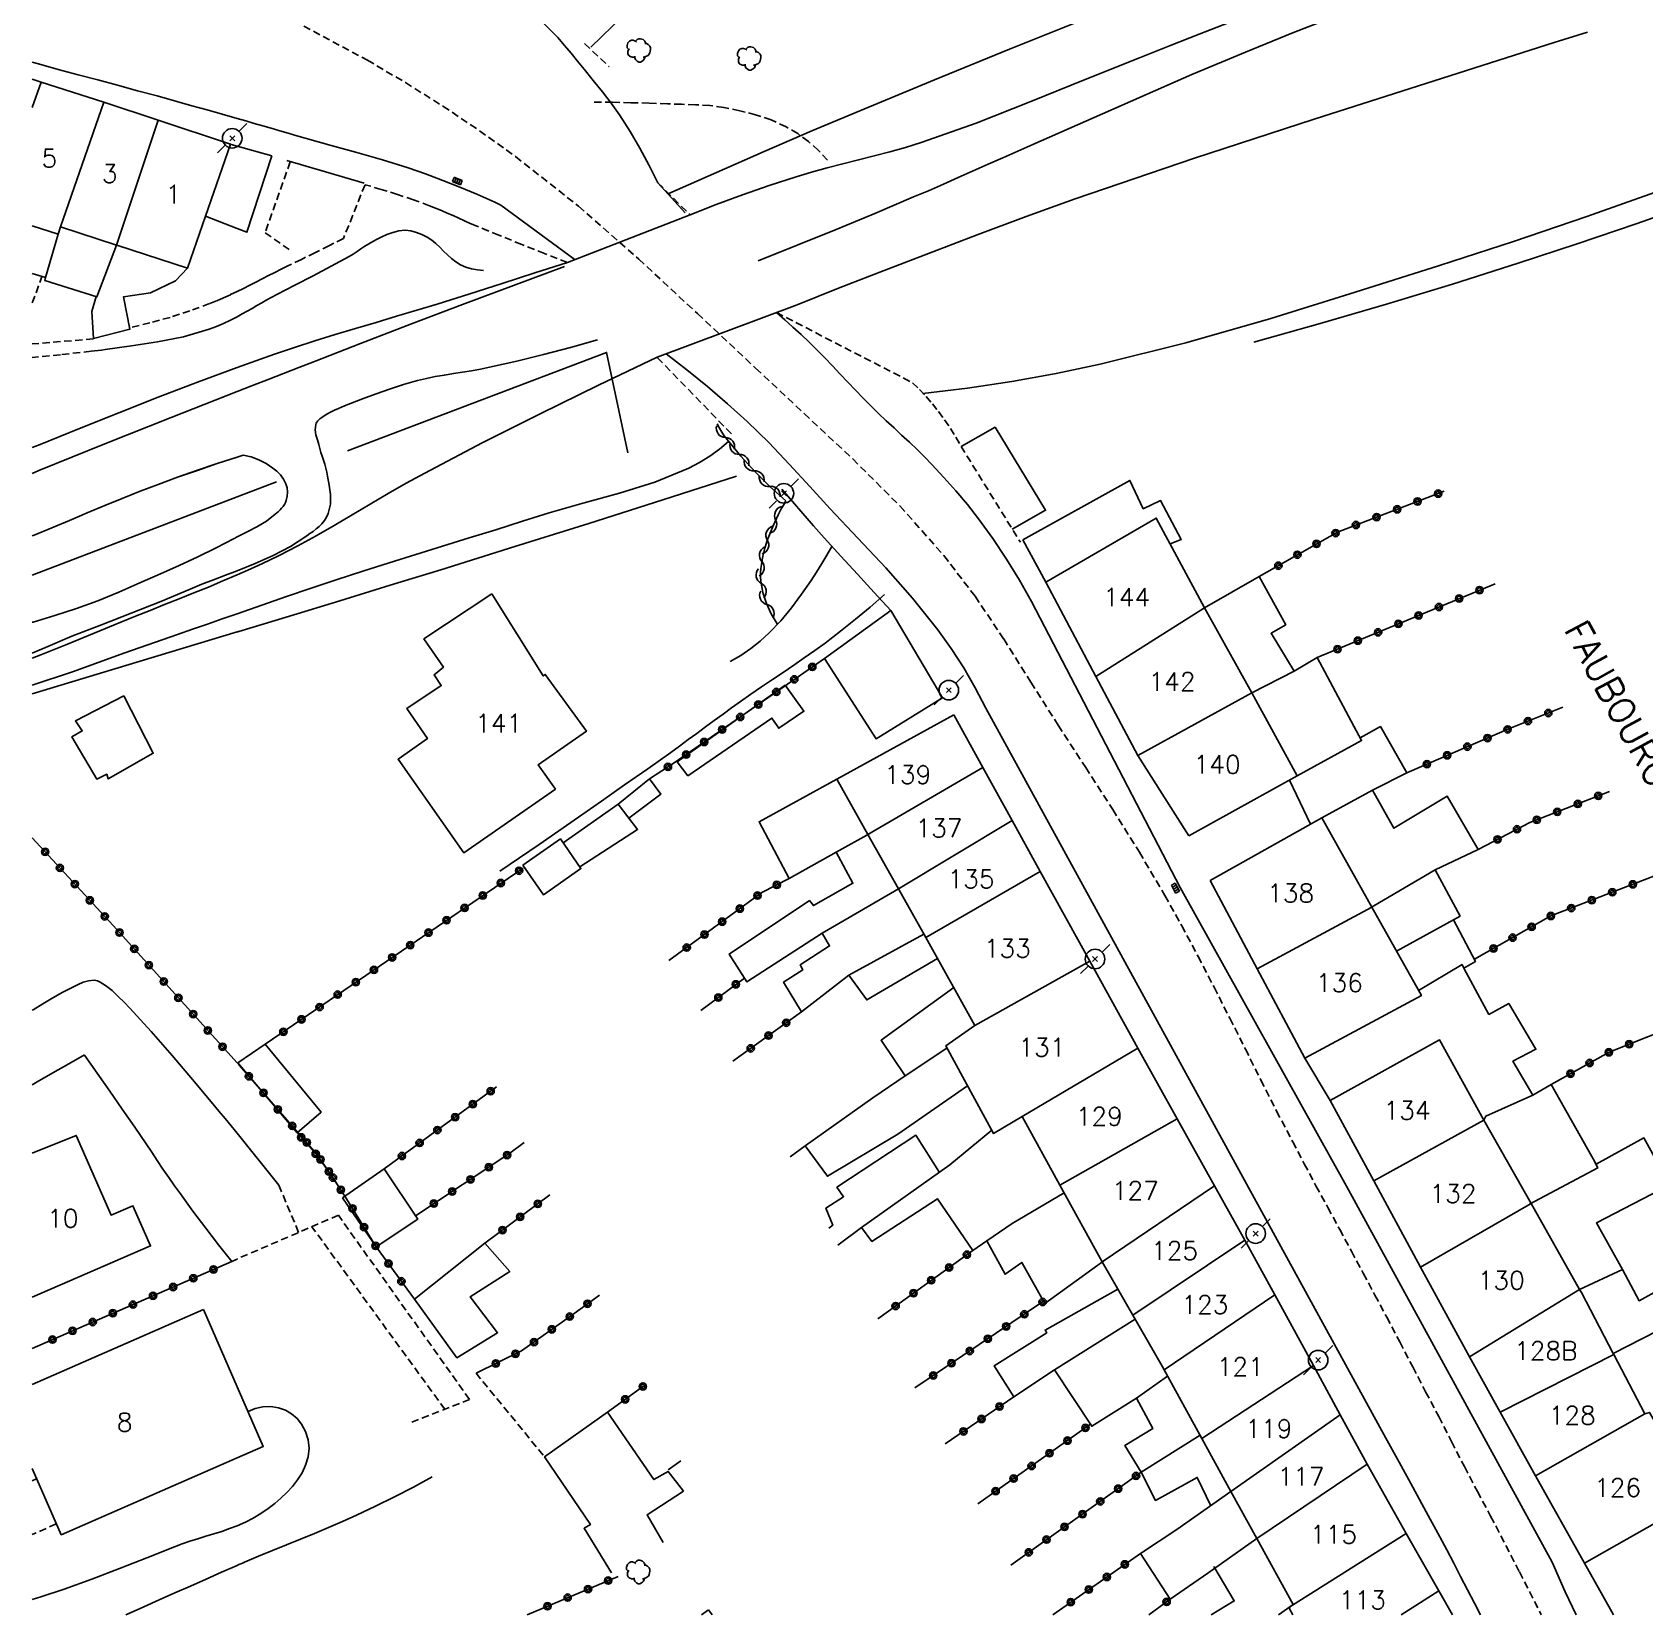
# Model space of a CAD drawing. Header units: millimetres. Extents: x 146000 to 147001, y 143000 to 144000.
# Drawn here: x 146000 to 146110.1, y 143000 to 143108.1 of the extents above; entities that cross this region are included whole.
import ezdxf
from ezdxf.enums import TextEntityAlignment as Align

# ---------------------------------------------------------------- set-up
doc = ezdxf.new("R2010")
doc.units = ezdxf.units.MM
doc.linetypes.add('DASHED', pattern=[0.75, 0.5, -0.25])
doc.layers.get('0').update_dxf_attribs({"linetype": 'CONTINUOUS'})
for name, color, linetype in [('W0001', 6, 'DASHED'), ('W0014', 7, 'CONTINUOUS'), ('W0017', 7, 'CONTINUOUS'), ('W0070', 7, 'DASHED'), ('W0071', 7, 'CONTINUOUS'), ('W0101', 7, 'CONTINUOUS'), ('W0104', 1, 'CONTINUOUS'), ('W0112', 1, 'DASHED'), ('W0120', 7, 'CONTINUOUS'), ('W0211', 2, 'CONTINUOUS'), ('W0214', 2, 'CONTINUOUS'), ('W0300', 7, 'CONTINUOUS'), ('W0310', 3, 'CONTINUOUS'), ('W0323', 7, 'CONTINUOUS'), ('W0401', 7, 'CONTINUOUS'), ('W0473', 7, 'CONTINUOUS'), ('W0989', 7, 'CONTINUOUS'), ('W0991', 7, 'CONTINUOUS'), ('W1102', 7, 'CONTINUOUS')]:
    doc.layers.add(name, color=color, linetype=linetype)
doc.styles.get("Standard").update_dxf_attribs({"font": 'romans.shx', "width": 0.85})

# ---------------------------------------------------------------- blocks, each defined once
blk = doc.blocks.new('T300')
for p, q in [((-0.8, 0.51), (-0.86, 0.34)), ((-0.86, 0.34), (-0.86, 0.17)), ((-0.86, 0.17), (-0.74, 0.06)), ((-0.69, 0.63), (-0.8, 0.51)), ((-0.8, -0.06), (-0.74, 0.06)), ((-0.74, 0.06), (-0.69, 0.11)), ((-0.57, 0.69), (-0.69, 0.63)), ((-0.46, 0.69), (-0.57, 0.69)), ((-0.29, 0.63), (-0.46, 0.69)), ((-0.29, 0.63), (-0.17, 0.74)), ((-0.23, 0.57), (-0.29, 0.63)), ((-0.17, 0.74), (-0.06, 0.8)), ((-0.06, 0.8), (0.06, 0.8)), ((0.06, 0.8), (0.23, 0.74)), ((0.23, 0.74), (0.34, 0.63)), ((0.34, 0.63), (0.4, 0.51)), ((0.46, 0.46), (0.34, 0.46)), ((0.4, 0.51), (0.4, 0.46)), ((0.57, 0.4), (0.46, 0.46)), ((0.57, 0.4), (0.69, 0.29)), ((0.69, 0.29), (0.74, 0.17)), ((0.74, 0.06), (0.69, -0.17)), ((0.74, 0.17), (0.74, 0.06)), ((-0.8, -0.17), (-0.8, -0.06)), ((-0.8, -0.23), (-0.8, -0.17)), ((-0.74, -0.34), (-0.8, -0.23)), ((-0.69, -0.4), (-0.74, -0.34)), ((-0.51, -0.46), (-0.69, -0.4)), ((-0.4, -0.46), (-0.51, -0.46)), ((-0.4, -0.46), (-0.34, -0.46)), ((-0.34, -0.46), (-0.34, -0.4)), ((-0.34, -0.51), (-0.34, -0.46)), ((-0.29, -0.63), (-0.34, -0.51)), ((-0.17, -0.74), (-0.29, -0.63)), ((-0.06, -0.8), (-0.17, -0.74)), ((0.06, -0.8), (-0.06, -0.8)), ((0.17, -0.74), (0.06, -0.8)), ((0.23, -0.69), (0.17, -0.74)), ((0.29, -0.46), (0.23, -0.46)), ((0.29, -0.63), (0.23, -0.69)), ((0.46, -0.4), (0.29, -0.46)), ((0.34, -0.51), (0.29, -0.63)), ((0.34, -0.51), (0.34, -0.46)), ((0.57, -0.34), (0.46, -0.4)), ((0.63, -0.29), (0.57, -0.34)), ((0.69, -0.17), (0.63, -0.29))]:
    blk.add_line(p, q)
blk = doc.blocks.new('T401')
for p, q in [((-0.3, 0.3), (0, 0.3)), ((-0.3, -0.25), (-0.3, 0.3)), ((-0.3, 0.15), (0, 0.15)), ((-0.3, 0), (0, 0)), ((0, 0.3), (0, -0.25)), ((-0.3, -0.15), (0, -0.15)), ((-0.3, -0.25), (-0.3, -0.3)), ((-0.3, -0.3), (0, -0.3)), ((0, -0.3), (0, -0.25))]:
    blk.add_line(p, q)
blk = doc.blocks.new('T473')
for p, q in [((-0.166667, 0.166667), (0.166667, -0.166667)), ((-0.166667, -0.166667), (0.166667, 0.166667)), ((0.500001, 0.500001), (1.000002, 1.000002)), ((-1.000002, -1.000002), (-0.500001, -0.500001))]:
    blk.add_line(p, q)
blk.add_ellipse((0, 0), major_axis=(0.471405, 0.471405), ratio=1, start_param=5.4977871438, end_param=11.780972451)
blk = doc.blocks.new('t323o')
at = {"color": 0, "linetype": 'Continuous'}
for radius in [0.25, 0.15]:
    blk.add_circle((0, 0), radius, dxfattribs=at)
blk = doc.blocks.new('t310o')
at = {"color": 0, "linetype": 'Continuous'}
for centre, start, end in [((-0.5, 0.38), 216.8699, 323.1304), ((0.5, -0.37), 36.8699, 143.1303)]:
    blk.add_arc(centre, 0.625, start, end, dxfattribs=at)

msp = doc.modelspace()

# ---------------------------------------------------------------- linework, layer by layer
at = {"layer": 'W0001'}
msp.add_lwpolyline([(146018.55, 143108.49), (146022.89, 143106.16), (146025.49, 143104.63), (146028.05, 143103.02), (146030.55, 143101.34), (146033.01, 143099.58), (146037.31, 143096.19), (146041.42, 143092.58), (146045.43, 143088.86), (146049.41, 143085.12), (146052.73, 143082.03), (146056.04, 143078.93), (146059.26, 143075.72), (146062.27, 143072.33), (146064.4, 143069.55), (146066.35, 143066.64), (146068.21, 143063.68), (146070.08, 143060.74), (146071.95, 143057.87), (146073.8, 143054.98), (146075.62, 143052.07), (146077.36, 143049.12), (146078.51, 143047.05), (146079.63, 143044.96), (146080.72, 143042.86), (146081.79, 143040.74), (146082.86, 143038.63), (146083.92, 143036.51), (146084.99, 143034.4), (146086.09, 143032.3), (146086.88, 143030.8), (146087.68, 143029.3), (146088.49, 143027.81), (146089.3, 143026.31), (146090.1, 143024.82), (146090.91, 143023.32), (146091.71, 143021.83), (146092.51, 143020.33), (146093.4, 143018.63), (146094.29, 143016.93), (146095.17, 143015.23), (146096.06, 143013.53), (146096.94, 143011.82), (146097.82, 143010.12), (146098.71, 143008.42), (146099.61, 143006.73), (146101.58, 143002.92), (146103.06, 143000)], dxfattribs=at)
at = {"layer": 'W0014'}
for points in [[(146042.73, 143097.79), (146042.14, 143098.98), (146041.5, 143100.16), (146040.83, 143101.3), (146040.11, 143102.43), (146039.54, 143103.23), (146038.94, 143104.01), (146038.31, 143104.78), (146037.69, 143105.54), (146037.25, 143106.09), (146036.81, 143106.63), (146036.36, 143107.17), (146035.9, 143107.7), (146035.59, 143108.03), (146035.27, 143108.35), (146034.95, 143108.66), (146034.62, 143108.97)], [(146000, 143106.03), (146000.43, 143105.91), (146001.78, 143105.53), (146003.13, 143105.17), (146004.48, 143104.81), (146005.83, 143104.45), (146007.18, 143104.08), (146008.53, 143103.72), (146009.88, 143103.34), (146010.91, 143103.05), (146011.94, 143102.76), (146012.97, 143102.47), (146014, 143102.17)], [(146014, 143102.17), (146014.58, 143102.01), (146015.16, 143101.84), (146015.74, 143101.67), (146016.32, 143101.51), (146016.9, 143101.34), (146017.48, 143101.17), (146018.07, 143101), (146018.65, 143100.83), (146020.41, 143100.34), (146022.17, 143099.86), (146023.93, 143099.35), (146025.68, 143098.8), (146026.86, 143098.39), (146028.04, 143097.95), (146029.21, 143097.49), (146030.37, 143097.01), (146030.78, 143096.83), (146031.19, 143096.65), (146031.6, 143096.46), (146032, 143096.26)], [(146042.73, 143097.79), (146044.6, 143095.73)], [(146037.08, 143092.53), (146032, 143096.26)], [(146068.26, 143069.19), (146067.42, 143070.65), (146066.54, 143072.09), (146065.6, 143073.49), (146064.62, 143074.85), (146063.87, 143075.82), (146063.08, 143076.75), (146062.27, 143077.66), (146061.44, 143078.55), (146060.94, 143079.07), (146060.43, 143079.57), (146059.91, 143080.07), (146059.38, 143080.56), (146058.86, 143081.05), (146058.33, 143081.54), (146057.81, 143082.04), (146057.3, 143082.54), (146056.76, 143083.08), (146056.23, 143083.63), (146055.71, 143084.18), (146055.19, 143084.73), (146054.66, 143085.28), (146054.14, 143085.83), (146053.6, 143086.37), (146053.06, 143086.9), (146052.52, 143087.42), (146051.96, 143087.93), (146051.4, 143088.43), (146050.83, 143088.93)], [(146043.29, 143086.1), (146044.72, 143085.01), (146046.13, 143083.88), (146047.49, 143082.7), (146048.83, 143081.49), (146050.3, 143080.05), (146051.72, 143078.56), (146053.11, 143077.05), (146054.5, 143075.53), (146056.39, 143073.51), (146058.29, 143071.5), (146060.13, 143069.43), (146061.86, 143067.26), (146062.77, 143065.98), (146063.62, 143064.66), (146064.4, 143063.31), (146065.13, 143061.92)], [(146051.2, 143076.86), (146051.92, 143076.03), (146052.64, 143075.2), (146053.36, 143074.37), (146054.09, 143073.55), (146055.22, 143072.3), (146056.36, 143071.06), (146057.5, 143069.82), (146058.65, 143068.59)], [(146103.81, 143003.58), (146089.77, 143029.26), (146078.41, 143049.67), (146068.26, 143069.19)], [(146065.13, 143061.92), (146092.42, 143012.1)], [(146092.42, 143012.1), (146093.36, 143010.41), (146094.29, 143008.72), (146095.21, 143007.03), (146096.13, 143005.33), (146096.62, 143004.43), (146097.09, 143003.52), (146097.56, 143002.61), (146098.02, 143001.7), (146098.5, 143000.79), (146098.92, 143000)], [(146105.45, 143000), (146104.7, 143001.56), (146103.81, 143003.58)]]:
    msp.add_lwpolyline(points, dxfattribs=at)
at = {"layer": 'W0017'}
for points in [[(146038.15, 143107.05), (146042.56, 143111.35), (146051.05, 143118.89), (146055.95, 143123.05), (146059.56, 143126.12)], [(146054.61, 143072.96), (146054.28, 143072.36), (146053.94, 143071.78), (146053.57, 143071.2), (146053.19, 143070.64), (146052.54, 143069.7), (146051.86, 143068.77), (146051.13, 143067.88), (146050.34, 143067.05), (146049.72, 143066.49), (146049.07, 143065.98), (146048.39, 143065.51), (146047.67, 143065.1)], [(146058.22, 143069.67), (146057.23, 143068.81), (146056.22, 143067.98), (146055.2, 143067.16), (146054.16, 143066.36), (146053.45, 143065.84), (146052.73, 143065.34), (146052.01, 143064.84), (146051.28, 143064.35), (146050.55, 143063.86), (146049.82, 143063.37), (146049.09, 143062.87), (146048.37, 143062.37), (146047.77, 143061.94), (146047.18, 143061.51), (146046.58, 143061.07), (146045.99, 143060.63), (146045.4, 143060.19), (146044.81, 143059.76), (146044.21, 143059.32), (146043.61, 143058.89), (146042.04, 143057.77), (146040.46, 143056.67), (146038.88, 143055.56), (146037.3, 143054.46), (146035.96, 143053.54), (146034.62, 143052.61), (146033.28, 143051.69), (146031.93, 143050.77)], [(146014, 143006.08), (146014.56, 143006.33), (146015.1, 143006.6), (146015.62, 143006.91), (146016.12, 143007.26), (146016.56, 143007.6), (146016.98, 143007.96), (146017.39, 143008.34), (146017.77, 143008.75), (146018.12, 143009.21), (146018.43, 143009.7), (146018.67, 143010.22), (146018.85, 143010.78), (146018.91, 143011.37), (146018.85, 143011.95), (146018.67, 143012.51), (146018.39, 143013.02), (146018.09, 143013.4), (146017.71, 143013.72), (146017.29, 143013.96), (146016.83, 143014.12), (146016.3, 143014.21), (146015.76, 143014.19), (146015.23, 143014.08), (146014.74, 143013.88)], [(146027.31, 143009.41), (146026.03, 143008.72), (146024.74, 143008.05), (146023.45, 143007.41), (146022.14, 143006.79), (146021.19, 143006.36), (146020.24, 143005.95), (146019.28, 143005.55), (146018.32, 143005.16), (146017.36, 143004.77), (146016.4, 143004.38), (146015.45, 143003.99), (146014.49, 143003.58), (146014.37, 143003.53), (146014.25, 143003.48), (146014.12, 143003.42), (146014, 143003.37)], [(146000, 143001.03), (146000.58, 143001.22), (146002.18, 143001.75), (146004.08, 143002.43), (146005.96, 143003.15), (146007.83, 143003.89), (146009.71, 143004.64), (146010.24, 143004.84), (146010.77, 143005.02), (146011.31, 143005.19), (146011.85, 143005.36), (146012.4, 143005.52), (146012.94, 143005.69), (146013.47, 143005.88), (146014, 143006.08)], [(146014, 143003.37), (146012.93, 143002.9), (146011.87, 143002.44), (146010.8, 143001.96), (146009.74, 143001.49), (146008.67, 143001.01), (146007.61, 143000.54), (146006.54, 143000.07), (146006.39, 143000)]]:
    msp.add_lwpolyline(points, dxfattribs=at)
at = {"layer": 'W0070'}
msp.add_lwpolyline([(146054.32, 143099.33), (146053.7, 143100), (146053.02, 143100.61), (146052.28, 143101.15), (146051.49, 143101.61), (146050.47, 143102.08), (146049.41, 143102.44), (146048.32, 143102.71), (146047.23, 143102.93), (146046.27, 143103.07), (146045.31, 143103.12), (146044.35, 143103.15), (146043.39, 143103.18), (146042.14, 143103.23), (146040.88, 143103.26), (146039.62, 143103.29), (146038.36, 143103.3)], dxfattribs=at)
at = {"layer": 'W0071'}
for points in [[(146049.57, 143092.45), (146052.24, 143093.52), (146054.9, 143094.6), (146057.55, 143095.7), (146060.19, 143096.82), (146061.22, 143097.25), (146062.23, 143097.7), (146063.25, 143098.15), (146064.27, 143098.6), (146065.28, 143099.05), (146066.3, 143099.5), (146067.31, 143099.95), (146068.33, 143100.4), (146071.96, 143101.99), (146075.58, 143103.6), (146079.21, 143105.18), (146082.87, 143106.72), (146086.15, 143108.05), (146089.45, 143109.33)], [(146081.76, 143108.74), (146079.71, 143107.94), (146077.67, 143107.14), (146075.62, 143106.33), (146071.91, 143104.85), (146068.2, 143103.33), (146064.48, 143101.87), (146060.71, 143100.53), (146059.65, 143100.2), (146058.58, 143099.9), (146057.51, 143099.62), (146056.44, 143099.35), (146055.37, 143099.09), (146054.3, 143098.81), (146053.23, 143098.52), (146052.17, 143098.2), (146050.34, 143097.61), (146048.52, 143096.97), (146046.72, 143096.3), (146044.93, 143095.6)], [(146036.35, 143092.08), (146032.86, 143090.78), (146029.38, 143089.48), (146025.9, 143088.15), (146022.43, 143086.81), (146021.37, 143086.4), (146020.32, 143085.99), (146019.27, 143085.58), (146018.21, 143085.17), (146017.16, 143084.77), (146016.11, 143084.36), (146015.05, 143083.95), (146014, 143083.54)], [(146014, 143071.3), (146015.23, 143071.79), (146016.45, 143072.33), (146017.63, 143072.95), (146018.76, 143073.67), (146018.97, 143073.83), (146019.19, 143073.98), (146019.39, 143074.15), (146019.59, 143074.32), (146019.78, 143074.51), (146019.96, 143074.73), (146020.1, 143074.96), (146020.22, 143075.2), (146020.37, 143075.85), (146020.36, 143076.5), (146020.27, 143077.14), (146020.17, 143077.75), (146020.12, 143078.03), (146020.05, 143078.3), (146019.98, 143078.58), (146019.89, 143078.84), (146019.8, 143079.11), (146019.72, 143079.38), (146019.64, 143079.65), (146019.57, 143079.92), (146019.49, 143080.24), (146019.38, 143080.57), (146019.32, 143080.92), (146019.36, 143081.28), (146019.39, 143081.37), (146019.44, 143081.45), (146019.5, 143081.53), (146019.57, 143081.6), (146019.64, 143081.66), (146019.71, 143081.72), (146019.78, 143081.77), (146019.86, 143081.83), (146020.11, 143081.99), (146020.38, 143082.13), (146020.65, 143082.25), (146020.92, 143082.37), (146021.33, 143082.55), (146021.73, 143082.72), (146022.14, 143082.88), (146022.55, 143083.03), (146023.48, 143083.37), (146024.41, 143083.7), (146025.36, 143084.01), (146026.31, 143084.28), (146026.92, 143084.42), (146027.53, 143084.55), (146028.15, 143084.66), (146028.77, 143084.76), (146029.39, 143084.85), (146030, 143084.95), (146030.62, 143085.07), (146031.23, 143085.19), (146033.09, 143085.61), (146034.93, 143086.07), (146036.77, 143086.55), (146038.61, 143087.06)], [(146014, 143083.54), (146009.48, 143081.77), (146004.96, 143079.97), (146000.46, 143078.14), (146000, 143077.94)], [(146014, 143079.06), (146012.64, 143078.62), (146011.28, 143078.16), (146009.93, 143077.68), (146008.59, 143077.19), (146007.37, 143076.72), (146006.15, 143076.24), (146004.95, 143075.74), (146003.74, 143075.24), (146002.54, 143074.73), (146001.33, 143074.22), (146000.12, 143073.73), (146000, 143073.68)], [(146014, 143079.05), (146012.64, 143078.61), (146011.28, 143078.15), (146009.93, 143077.68), (146008.59, 143077.19), (146007.37, 143076.72), (146006.15, 143076.24), (146004.95, 143075.74), (146003.74, 143075.24), (146002.54, 143074.73), (146001.33, 143074.22), (146000.12, 143073.73), (146000, 143073.68)], [(146014.4, 143079.18), (146014, 143079.06)], [(146014, 143073.61), (146014.67, 143073.95), (146015.34, 143074.3), (146015.99, 143074.69), (146016.6, 143075.15), (146016.71, 143075.25), (146016.82, 143075.35), (146016.93, 143075.46), (146017.03, 143075.57), (146017.13, 143075.69), (146017.22, 143075.81), (146017.29, 143075.95), (146017.35, 143076.09), (146017.42, 143076.38), (146017.43, 143076.67), (146017.4, 143076.96), (146017.32, 143077.24), (146017.17, 143077.56), (146016.95, 143077.85), (146016.71, 143078.1), (146016.43, 143078.31), (146015.97, 143078.62), (146015.48, 143078.88), (146014.96, 143079.07), (146014.4, 143079.18)], [(146000, 143067.78), (146000.07, 143067.79), (146001.55, 143068.23), (146003.02, 143068.71), (146004.48, 143069.25), (146005.92, 143069.84), (146007.34, 143070.46), (146008.76, 143071.09), (146010.04, 143071.66), (146011.3, 143072.25), (146012.56, 143072.86), (146013.8, 143073.5), (146013.85, 143073.53), (146013.9, 143073.56), (146013.95, 143073.58), (146014, 143073.61)], [(146000, 143067.78), (146000.07, 143067.79), (146001.55, 143068.23), (146003.02, 143068.71), (146004.48, 143069.25), (146005.92, 143069.84), (146007.34, 143070.46), (146008.76, 143071.09), (146010.04, 143071.66), (146011.3, 143072.25), (146012.56, 143072.86), (146013.8, 143073.5), (146013.85, 143073.53), (146013.9, 143073.56), (146013.95, 143073.58), (146014, 143073.61)], [(146000, 143065.67), (146001.23, 143066.2), (146002.71, 143066.82), (146004.74, 143067.6), (146006.76, 143068.39), (146008.78, 143069.2), (146010.79, 143070.04), (146011.58, 143070.37), (146012.39, 143070.68), (146013.19, 143070.99), (146014, 143071.3)]]:
    msp.add_lwpolyline(points, dxfattribs=at)
at = {"layer": 'W0101'}
for points in [[(146000.62, 143104.67), (146000, 143104.87)], [(146004.88, 143103.3), (146000.62, 143104.67)], [(146008.61, 143102.06), (146004.88, 143103.3)], [(146013.54, 143100.42), (146008.61, 143102.06)], [(146011.84, 143095.52), (146013.54, 143100.42)], [(146005.84, 143093.51), (146010.6, 143091.95), (146011.84, 143095.52)], [(146000, 143094.84), (146001.77, 143094.27), (146001.94, 143094.78)], [(146001.94, 143094.78), (146005.75, 143093.54)], [(146005.75, 143093.54), (146005.84, 143093.51)], [(146069.22, 143070.52), (146076.77, 143074.89), (146080.06, 143068.77)], [(146072.64, 143064.08), (146069.22, 143070.52)], [(146080.06, 143068.77), (146083.3, 143062.95)], [(146075.52, 143058.67), (146072.64, 143064.08)], [(146083.3, 143062.95), (146086.4, 143057.29), (146079, 143053.19)], [(146062.95, 143061.45), (146054.96, 143057.06), (146057.08, 143053.28)], [(146064.93, 143057.86), (146062.95, 143061.45)], [(146079, 143053.19), (146075.52, 143058.67)], [(146066.92, 143054.25), (146064.93, 143057.86)], [(146068.85, 143050.76), (146066.92, 143054.25)], [(146080.46, 143050.15), (146088.09, 143054.43), (146091.5, 143048.33)], [(146057.08, 143053.28), (146059.16, 143049.57)], [(146072.23, 143044.63), (146068.85, 143050.76)], [(146083.66, 143044.12), (146080.46, 143050.15)], [(146059.16, 143049.57), (146061.03, 143046.24)], [(146091.5, 143048.33), (146094.88, 143042.28), (146086.91, 143038)], [(146061.03, 143046.24), (146064.39, 143040.25)], [(146075.51, 143038.69), (146072.23, 143044.63)], [(146086.91, 143038), (146083.66, 143044.12)], [(146064.39, 143040.25), (146062.39, 143038.84), (146065.66, 143032.86), (146067.62, 143034.02)], [(146078.21, 143033.87), (146075.51, 143038.69)], [(146099.14, 143033.78), (146096.12, 143039.25), (146088.64, 143035.12)], [(146088.64, 143035.12), (146086.91, 143038)], [(146091.63, 143029.63), (146088.64, 143035.12)], [(146067.62, 143034.02), (146070.19, 143029.34)], [(146080.76, 143029.3), (146078.21, 143033.87)], [(146099.14, 143033.78), (146102.37, 143028.09)], [(146000, 143021.69), (146008.08, 143025.19), (146006.88, 143027.93), (146005.38, 143027.29), (146003, 143032.73), (146000, 143031.53)], [(146070.19, 143029.34), (146073.08, 143024.09)], [(146082.83, 143025.59), (146080.76, 143029.3)], [(146094.83, 143023.74), (146091.63, 143029.63)], [(146102.37, 143028.09), (146105.69, 143022.22)], [(146084.87, 143021.84), (146082.83, 143025.59)], [(146073.08, 143024.09), (146075.18, 143020.45)], [(146098.17, 143017.61), (146094.83, 143023.74)], [(146105.69, 143022.22), (146105.82, 143022)], [(146087.5, 143017.01), (146084.87, 143021.84)], [(146105.82, 143022), (146107.98, 143017.85)], [(146011.69, 143020.84), (146000, 143015.72)], [(146014, 143015.56), (146011.69, 143020.84)], [(146075.18, 143020.45), (146077.18, 143016.97)], [(146107.98, 143017.85), (146108.02, 143017.77)], [(146108.02, 143017.77), (146110.13, 143013.71)], [(146077.18, 143016.97), (146079.89, 143012.04)], [(146089.33, 143013.65), (146087.5, 143017.01)], [(146100.27, 143013.83), (146098.17, 143017.61)], [(146014, 143010.72), (146015.78, 143011.5), (146014, 143015.56)], [(146091.17, 143010.28), (146089.33, 143013.65)], [(146102.68, 143009.48), (146100.27, 143013.83)], [(146110.13, 143013.71), (146110.45, 143013.82), (146113.85, 143007.95)], [(146079.89, 143012.04), (146081.87, 143008.42)], [(146000, 143009.98), (146001.98, 143005.46), (146014, 143010.72)], [(146093.85, 143005.55), (146091.17, 143010.28)], [(146106.01, 143003.53), (146102.68, 143009.48)], [(146081.87, 143008.42), (146083.64, 143005.21)], [(146083.64, 143005.21), (146086.12, 143000.7)], [(146096.06, 143001.64), (146093.85, 143005.55)], [(146107.99, 143000), (146106.01, 143003.53)], [(146097, 143000), (146096.06, 143001.64)], [(146086.12, 143000.7), (146085.84, 143000.45), (146086.09, 143000)]]:
    msp.add_lwpolyline(points, dxfattribs=at)
msp.add_lwpolyline([(146031.38, 143069.72), (146034.9, 143064.11), (146035.04, 143064.21), (146037.85, 143060.33), (146034.55, 143058.03), (146035.73, 143056.38), (146029.47, 143052.04), (146024.99, 143058.42), (146026.99, 143059.83), (146025.58, 143061.88), (146027.93, 143063.45), (146027.44, 143064.19), (146028.08, 143064.72), (146026.75, 143066.64)], close=True, dxfattribs=at)
at = {"layer": 'W0104'}
for points in [[(146014, 143100.29), (146013.58, 143100.4), (146013.54, 143100.42)], [(146016.36, 143099.64), (146014, 143100.29)], [(146014, 143094.67), (146014.66, 143094.41), (146016.36, 143099.64)], [(146022.66, 143097.77), (146017.39, 143099.3)], [(146011.84, 143095.52), (146014, 143094.67)], [(146000, 143091.6), (146000.9, 143091.31), (146001.77, 143094.27)], [(146000.9, 143091.31), (146000.87, 143091.11), (146004.42, 143090), (146005.75, 143093.54)], [(146004.37, 143090.02), (146004.08, 143089.01), (146004.18, 143087.15), (146006.67, 143087.79), (146006.24, 143090.01), (146008.08, 143090.28), (146009.78, 143091.09), (146010.6, 143091.95)], [(146063.44, 143079.79), (146065.76, 143081.09), (146069.21, 143075.43), (146066.94, 143074.14)], [(146067.66, 143073.41), (146074.97, 143077.46), (146075.88, 143075.53), (146077.07, 143076.09), (146078.48, 143073.43), (146077.73, 143073.13)], [(146069.22, 143070.52), (146067.66, 143073.41)], [(146080.06, 143068.77), (146083.81, 143070.9), (146085.61, 143067.61), (146084.61, 143067.03), (146086.2, 143064.43), (146083.3, 143062.95)], [(146054.12, 143065.31), (146058.65, 143068.59)], [(146058.65, 143068.59), (146062.17, 143062.61)], [(146062.17, 143062.61), (146057.63, 143059.82), (146054.12, 143065.31)], [(146086.2, 143064.43), (146087.77, 143065.36), (146090.79, 143059.7), (146086.4, 143057.29)], [(146090.69, 143059.88), (146092.08, 143060.65), (146093.88, 143057.5), (146091.55, 143056.3)], [(146040.02, 143055.35), (146042.16, 143057.08), (146042.94, 143056.04), (146040.74, 143054.41)], [(146054.91, 143052.07), (146051.69, 143050.27), (146049.64, 143054.15), (146054.96, 143057.06)], [(146085.88, 143057), (146087.31, 143053.99)], [(146088.09, 143054.43), (146091.55, 143056.3), (146093, 143053.71), (146096.63, 143055.91), (146098.75, 143052.25), (146095.82, 143050.87), (146091.24, 143048.19)], [(146036.26, 143052.71), (146040.02, 143055.35), (146041.34, 143053.63), (146037.39, 143051.08)], [(146053.95, 143046.55), (146048.8, 143043.23), (146047.61, 143045.12), (146053.08, 143048.77), (146053.35, 143048.43), (146056.05, 143049.95), (146054.91, 143052.07), (146057.21, 143053.36)], [(146095.82, 143050.87), (146097.52, 143047.71), (146093.18, 143045.32)], [(146055.77, 143043.67), (146052.54, 143041.18), (146051.32, 143043.21), (146052.63, 143044.04), (146052.46, 143044.38), (146054.46, 143045.67), (146053.95, 143046.55), (146059.32, 143049.67)], [(146061.83, 143044.82), (146057, 143041.99), (146055.77, 143043.67), (146060.9, 143046.47)], [(146097.08, 143047.46), (146098.57, 143044.62), (146097.79, 143044.15), (146099.49, 143041), (146100.85, 143041.74), (146102.7, 143038.62), (146101.13, 143037.8), (146102.49, 143035.49), (146099.28, 143034.05), (146099.14, 143033.78)], [(146097.79, 143044.15), (146097.66, 143044.4), (146094.68, 143042.64)], [(146059.63, 143036.81), (146057.98, 143039.23), (146062.95, 143042.83)], [(146063.88, 143036.12), (146059.13, 143032.82), (146054.31, 143029.94), (146052.8, 143032.03), (146057.41, 143035.29), (146059.63, 143036.81), (146062.47, 143038.7)], [(146102.49, 143035.49), (146103.75, 143036.22), (146106.82, 143030.76), (146110.08, 143032.56), (146111.85, 143029.36), (146106.84, 143026.76), (146108.62, 143023.57), (146105.69, 143022.22)], [(146054.4, 143026.41), (146054.69, 143026.61), (146054.21, 143027.77), (146055.42, 143028.54), (146054.96, 143029.19), (146060.36, 143032.74), (146061.96, 143030.21)], [(146065.2, 143025.54), (146064.24, 143024.88), (146061.84, 143028.4), (146057.35, 143025.49), (146056.65, 143026.44), (146062.68, 143030.72), (146065.53, 143033.1)], [(146106.7, 143030.96), (146106.93, 143030.51), (146102.27, 143028.03)], [(146073.45, 143024.35), (146069.16, 143021.26), (146067.59, 143024.06), (146066.45, 143023.25), (146065.2, 143025.54), (146066.92, 143026.71), (146070.48, 143028.82)], [(146056.65, 143026.44), (146055.03, 143025.25)], [(146108.62, 143023.57), (146109.75, 143021.44), (146110.77, 143022.01), (146111.99, 143019.9), (146107.98, 143017.85)], [(146069.83, 143016.73), (146067.04, 143014.88), (146065.7, 143016.99), (146069.29, 143019.26), (146069.18, 143019.44), (146074.14, 143022.24)], [(146075.42, 143014.79), (146072.37, 143012.87), (146069.83, 143016.73), (146075.33, 143020.19)], [(146075.74, 143009.73), (146074.63, 143011.56), (146076.53, 143012.71), (146075.42, 143014.79), (146077.55, 143016.3)], [(146039.57, 143002.87), (146037.69, 143005.91), (146038.12, 143006.16), (146034.99, 143010.78), (146039.29, 143013.83), (146042.46, 143009.23), (146043.43, 143009.78), (146044.48, 143008.45), (146041.99, 143006.83), (146043.09, 143004.93)], [(146080.5, 143007.44), (146079.57, 143009.38), (146076.72, 143007.81), (146075.74, 143009.73), (146079.76, 143012.27)], [(146000, 143009.15), (146000.3, 143009.28)], [(146083.64, 143005.21), (146080.29, 143002.84), (146077.73, 143001.07), (146075.7, 143004.18), (146078.17, 143005.83), (146081.87, 143008.42)], [(146080.53, 143000), (146082.1, 143000.95), (146080.71, 143003.29)], [(146045.71, 143000), (146046.2, 143000.34)], [(146046.2, 143000.34), (146046.43, 143000)], [(146085.13, 143000), (146086.12, 143000.7)]]:
    msp.add_lwpolyline(points, dxfattribs=at)
for points in [[(146051.43, 143063.48), (146044.04, 143058.25), (146044.78, 143057.3), (146050.52, 143061.23), (146050.99, 143060.54), (146052.71, 143061.7)], [(146006.26, 143062.75), (146008.27, 143058.83), (146005.19, 143057.08), (146005.09, 143057.4), (146004.41, 143057.07), (146002.7, 143059.95), (146003.41, 143060.36), (146002.95, 143061.04)], [(146033.5, 143051.19), (146036.07, 143052.98), (146037.48, 143050.96), (146034.91, 143049.17)], [(146014.04, 143037.68), (146018.1, 143032.91), (146019.73, 143034.31), (146015.91, 143038.96)], [(146021.18, 143028.47), (146023.49, 143025.12), (146026.33, 143027.02), (146024.03, 143030.45)], [(146026.1, 143021.56), (146029.01, 143017.55), (146031.78, 143019.26), (146029.91, 143021.71), (146032.61, 143023.44), (146030.91, 143025.38)]]:
    msp.add_lwpolyline(points, close=True, dxfattribs=at)
at = {"layer": 'W0112'}
for points in [[(146037.73, 143107.3), (146039.41, 143105.71)], [(146017.62, 143099.22), (146015.91, 143094.38), (146017.67, 143093.14)], [(146022.73, 143097.66), (146021.26, 143093.99)], [(146036.55, 143092.34), (146034.99, 143092.95), (146033.43, 143093.58), (146031.87, 143094.21), (146030.32, 143094.85), (146029.92, 143095.02), (146029.53, 143095.19), (146029.13, 143095.37), (146028.74, 143095.55), (146028.34, 143095.72), (146027.95, 143095.9), (146027.55, 143096.06), (146027.14, 143096.22), (146026.05, 143096.62), (146024.95, 143096.99), (146023.84, 143097.34), (146022.73, 143097.66)], [(146042.73, 143097.79), (146044.93, 143095.6)], [(146021.26, 143093.99), (146020.3, 143093.51), (146019.34, 143093.03), (146018.38, 143092.56), (146017.41, 143092.09), (146016.99, 143091.88), (146016.56, 143091.66), (146016.13, 143091.45), (146015.71, 143091.23), (146015.28, 143091.01), (146014.86, 143090.79), (146014.43, 143090.58), (146014, 143090.37)], [(146000, 143089.58), (146000.66, 143091.39)], [(146014, 143090.37), (146013.53, 143090.14), (146013.06, 143089.93), (146012.59, 143089.73), (146012.11, 143089.54), (146010.77, 143089.04), (146009.41, 143088.6), (146008.04, 143088.22), (146006.65, 143087.88)], [(146050.83, 143088.93), (146060.13, 143084.13)], [(146004.18, 143087.13), (146000, 143086.78)], [(146004.02, 143086.28), (146001.92, 143086.05), (146000, 143085.86)], [(146047.75, 143080.64), (146042.68, 143085.87)], [(146060.13, 143084.13), (146060.6, 143083.67), (146061.05, 143083.19), (146061.48, 143082.69), (146061.89, 143082.17), (146062.31, 143081.6), (146062.71, 143081.02), (146063.09, 143080.41), (146063.44, 143079.79)], [(146063.44, 143079.79), (146067.49, 143073.25)], [(146018.19, 143026.11), (146016.84, 143029.34)], [(146029.87, 143014.7), (146020.91, 143027.28), (146014, 143024.3)], [(146028.18, 143014.03), (146019.1, 143026.5)], [(146014, 143024.28), (146013.64, 143024.13)], [(146030.31, 143016.5), (146034.99, 143010.78)], [(146029.87, 143014.7), (146025.92, 143013.14)], [(146001.63, 143006.2), (146000, 143005.47)]]:
    msp.add_lwpolyline(points, dxfattribs=at)
at = {"layer": 'W0120'}
for points in [[(146044.93, 143095.6), (146036.55, 143092.34)], [(146042.68, 143085.87), (146052.25, 143089.46)]]:
    msp.add_lwpolyline(points, dxfattribs=at)
at = {"layer": 'W0211'}
for points in [[(146043.48, 143097.05), (146046.73, 143098.49), (146049.99, 143099.92), (146053.25, 143101.33), (146056.53, 143102.71), (146061.63, 143104.83), (146066.75, 143106.91), (146071.88, 143108.96)], [(146106.23, 143108.08), (146103.96, 143107.37), (146095.76, 143104.75), (146087.56, 143102.14), (146079.38, 143099.47), (146071.24, 143096.69), (146067.88, 143095.49), (146064.54, 143094.24), (146061.21, 143092.97), (146057.89, 143091.69), (146056.48, 143091.15), (146055.06, 143090.59), (146053.66, 143090.03), (146052.25, 143089.46)], [(146014, 143085.18), (146014.63, 143085.41), (146015.27, 143085.64), (146015.91, 143085.86), (146016.55, 143086.08), (146017.92, 143086.55), (146019.3, 143087), (146020.69, 143087.42), (146022.08, 143087.84), (146023.48, 143088.25), (146024.87, 143088.67), (146026.26, 143089.08), (146027.65, 143089.51), (146029.88, 143090.21), (146032.1, 143090.92), (146034.33, 143091.63), (146036.55, 143092.34)], [(146000, 143079.71), (146000.54, 143079.92), (146003.22, 143081), (146005.91, 143082.08), (146008.59, 143083.14), (146011.29, 143084.17), (146014, 143085.18)], [(146042.68, 143085.87), (146038.67, 143083.97), (146034.69, 143082.02), (146030.74, 143080.02), (146026.81, 143077.97), (146025.55, 143077.28), (146024.31, 143076.57), (146023.08, 143075.84), (146021.86, 143075.11), (146020.63, 143074.39), (146019.39, 143073.67), (146018.14, 143072.99), (146016.86, 143072.34), (146016.15, 143072), (146015.44, 143071.66), (146014.72, 143071.34), (146014, 143071.02)], [(146014, 143071.02), (146013.02, 143070.6), (146012.03, 143070.18), (146011.03, 143069.78), (146010.04, 143069.38), (146009.04, 143068.99), (146008.05, 143068.59), (146007.05, 143068.19), (146006.06, 143067.79), (146004.24, 143067.04), (146002.41, 143066.29), (146000.58, 143065.56), (146000, 143065.33)], [(146000, 143036.19), (146000.34, 143036.39), (146001.41, 143037.01), (146002.49, 143037.62), (146003.57, 143038.23)], [(146003.56, 143038.21), (146004.43, 143036.99), (146005.29, 143035.76), (146006.14, 143034.53), (146007, 143033.29), (146007.39, 143032.72), (146007.77, 143032.15), (146008.16, 143031.58), (146008.54, 143031.01), (146008.93, 143030.44), (146009.32, 143029.87), (146009.72, 143029.3), (146010.12, 143028.74), (146010.97, 143027.57), (146011.85, 143026.41), (146012.73, 143025.26), (146013.64, 143024.13)]]:
    msp.add_lwpolyline(points, dxfattribs=at)
at = {"layer": 'W0214'}
for points in [[(146060.82, 143083.39), (146063.87, 143083.76), (146066.91, 143084.22), (146069.94, 143084.77), (146072.94, 143085.41), (146078.8, 143086.87), (146084.6, 143088.53), (146090.36, 143090.32), (146096.11, 143092.15), (146101.16, 143093.79), (146106.19, 143095.48), (146111.2, 143097.26), (146116.16, 143099.17), (146118.33, 143100.07), (146120.49, 143101.02), (146122.64, 143102), (146124.77, 143103), (146126.9, 143104.01), (146129.03, 143105.01), (146131.16, 143106), (146133.31, 143106.97), (146135.07, 143107.73), (146136.84, 143108.48)], [(146030.83, 143091.81), (146030.42, 143091.84), (146030.01, 143091.91), (146029.62, 143092.03), (146029.25, 143092.19), (146028.93, 143092.38), (146028.63, 143092.61), (146028.36, 143092.86), (146028.1, 143093.12), (146027.84, 143093.39), (146027.57, 143093.64), (146027.29, 143093.88), (146026.97, 143094.08), (146026.62, 143094.25), (146026.25, 143094.4), (146025.86, 143094.51), (146025.46, 143094.55), (146025.03, 143094.51), (146024.62, 143094.4), (146024.22, 143094.25), (146023.84, 143094.08), (146023.55, 143093.95), (146023.26, 143093.79), (146022.99, 143093.62), (146022.72, 143093.45), (146022.45, 143093.27), (146022.19, 143093.09), (146021.91, 143092.92), (146021.64, 143092.76), (146020.42, 143092.09), (146019.18, 143091.44), (146017.94, 143090.8), (146016.7, 143090.15), (146016.36, 143089.97), (146016.02, 143089.79), (146015.69, 143089.6), (146015.35, 143089.4), (146015.01, 143089.21), (146014.68, 143089.02), (146014.34, 143088.83), (146014, 143088.64)], [(146014, 143088.64), (146013.54, 143088.4), (146013.06, 143088.18), (146012.58, 143087.97), (146012.09, 143087.79), (146010.34, 143087.28), (146008.56, 143086.93), (146006.77, 143086.66), (146004.98, 143086.4), (146004.74, 143086.36), (146004.5, 143086.33), (146004.26, 143086.31), (146004.02, 143086.28)], [(146047.56, 143080.13), (146046.93, 143079.6), (146046.27, 143079.12), (146045.58, 143078.69), (146044.85, 143078.3), (146042.53, 143077.34), (146040.12, 143076.6), (146037.69, 143075.94), (146035.3, 143075.24), (146033.48, 143074.67), (146031.66, 143074.1), (146029.84, 143073.54), (146028.02, 143072.98), (146026.2, 143072.41), (146024.38, 143071.84), (146022.57, 143071.26), (146020.75, 143070.67), (146019.06, 143070.11), (146017.37, 143069.53), (146015.69, 143068.94), (146014, 143068.36)], [(146014, 143068.36), (146012.98, 143068), (146011.96, 143067.65), (146010.94, 143067.3), (146009.92, 143066.95), (146006.33, 143065.7), (146002.74, 143064.4), (146000, 143063.49)], [(146014, 143032.88), (146013.58, 143033.38), (146013.17, 143033.89), (146012.75, 143034.39), (146012.33, 143034.89), (146010.94, 143036.55), (146009.55, 143038.2), (146008.13, 143039.83), (146006.66, 143041.42), (146006.27, 143041.83), (146005.87, 143042.23), (146005.46, 143042.62), (146005.01, 143042.97), (146004.83, 143043.09), (146004.65, 143043.2), (146004.45, 143043.29), (146004.23, 143043.33), (146003.85, 143043.3), (146003.48, 143043.19), (146003.14, 143043.03), (146002.82, 143042.87), (146002.1, 143042.52), (146001.41, 143042.14), (146000.73, 143041.73), (146000.06, 143041.32), (146000, 143041.28)], [(146016.84, 143029.34), (146014, 143032.88)]]:
    msp.add_lwpolyline(points, dxfattribs=at)
at = {"layer": 'W0300'}
for points in [[(146117.55, 143097.86), (146113.56, 143096.4), (146109.55, 143094.99), (146105.53, 143093.62), (146101.49, 143092.29), (146097, 143090.87), (146092.49, 143089.5), (146087.97, 143088.17), (146083.43, 143086.9)], [(146040.68, 143079.34), (146039.23, 143086.2), (146021.53, 143079.49)], [(146048.11, 143077.75), (146043.07, 143076.14), (146038.01, 143074.53), (146032.96, 143072.94), (146027.9, 143071.36), (146024.45, 143070.3), (146021.01, 143069.25), (146017.56, 143068.2), (146014.11, 143067.15), (146014.08, 143067.14), (146014.05, 143067.13), (146014.03, 143067.13), (146014, 143067.12)], [(146016.69, 143077.37), (146014, 143076.34)], [(146014, 143076.34), (146000, 143071)], [(146014, 143067.12), (146000, 143062.88)]]:
    msp.add_lwpolyline(points, dxfattribs=at)
at = {"layer": 'W0310'}
for points in [[(146051.48, 143076.06), (146050.4, 143077.03), (146049.37, 143078.05), (146048.39, 143079.13), (146047.46, 143080.25), (146047.27, 143080.5), (146047.09, 143080.77), (146046.93, 143081.04), (146046.77, 143081.32)], [(146050.89, 143067.68), (146050.48, 143068.35), (146050.15, 143069.06), (146049.91, 143069.81), (146049.77, 143070.58), (146049.74, 143070.87), (146049.74, 143071.15), (146049.76, 143071.44), (146049.8, 143071.73), (146049.85, 143072.01), (146049.91, 143072.29), (146049.97, 143072.56), (146050.04, 143072.84), (146050.2, 143073.36), (146050.39, 143073.87), (146050.6, 143074.37), (146050.83, 143074.86), (146050.97, 143075.17), (146051.13, 143075.47), (146051.3, 143075.77), (146051.48, 143076.06)]]:
    msp.add_lwpolyline(points, dxfattribs=at)
at = {"layer": 'W0323'}
for points in [[(146096.43, 143076.72), (146089.15, 143073.94), (146083.81, 143070.9)], [(146099.91, 143070.41), (146087.77, 143065.36)], [(146042.16, 143057.08), (146043.84, 143058.17), (146054.12, 143065.31)], [(146093.88, 143057.5), (146100.89, 143060.52), (146104.55, 143061.98)], [(146098.75, 143052.25), (146102.28, 143054.1), (146107.73, 143056.22)], [(146000, 143053.05), (146005.52, 143047.07), (146014, 143037.68)], [(146015.91, 143038.96), (146033.52, 143050.99)], [(146043.49, 143044.67), (146049.83, 143049.32), (146051.69, 143050.27)], [(146110.88, 143050.49), (146103.73, 143047.73), (146098.5, 143044.76)], [(146045.66, 143041.26), (146048.64, 143043.48)], [(146052.54, 143041.18), (146047.86, 143037.8)], [(146103.75, 143036.22), (146107.7, 143038.42), (146115.76, 143041.63)], [(146014.04, 143037.68), (146014.15, 143037.51), (146019.4, 143031.5), (146020.4, 143030.07), (146021.35, 143028.59)], [(146024.03, 143030.45), (146031.72, 143036.05)], [(146026.1, 143021.56), (146023.49, 143025.12), (146021.35, 143028.59), (146020.4, 143030.07), (146019.47, 143031.36), (146018.1, 143032.91)], [(146026.18, 143027.25), (146032.62, 143031.52), (146033.59, 143032.25)], [(146052.8, 143032.03), (146051.77, 143031.28)], [(146035.36, 143028.67), (146030.91, 143025.38)], [(146057.75, 143020.21), (146064.24, 143024.88)], [(146013.64, 143024.13), (146000, 143018.19)], [(146038.74, 143021.82), (146036.77, 143020.4), (146033.42, 143018.02), (146030.31, 143016.5)], [(146069.08, 143021.41), (146060.29, 143015.5)], [(146041.78, 143015.64), (146039.29, 143013.83)], [(146067.04, 143014.88), (146062.36, 143011.67)], [(146064.58, 143007.57), (146072.29, 143013.01)], [(146043.43, 143009.89), (146044.31, 143010.52)], [(146075.74, 143009.73), (146066.84, 143003.38)], [(146069.7, 143000), (146075.7, 143004.18)], [(146033.81, 143000), (146040.01, 143002.62)], [(146077.73, 143001.07), (146076.27, 143000)]]:
    msp.add_lwpolyline(points, dxfattribs=at)
at = {"layer": 'W1102'}
for points in [[(146000.62, 143104.67), (146000, 143102.92)], [(146001.94, 143094.78), (146004.88, 143103.3)], [(146005.75, 143093.54), (146008.61, 143102.06)], [(146080.06, 143068.77), (146072.64, 143064.08)], [(146075.52, 143058.67), (146083.3, 143062.95)], [(146064.93, 143057.86), (146057.08, 143053.28)], [(146059.16, 143049.57), (146066.92, 143054.25)], [(146068.85, 143050.76), (146061.03, 143046.24)], [(146083.66, 143044.12), (146091.5, 143048.33)], [(146064.39, 143040.25), (146072.23, 143044.63)], [(146067.62, 143034.02), (146075.51, 143038.69)], [(146078.21, 143033.87), (146070.19, 143029.34)], [(146091.63, 143029.63), (146099.14, 143033.78)], [(146073.08, 143024.09), (146080.76, 143029.3)], [(146094.83, 143023.74), (146102.37, 143028.09)], [(146082.83, 143025.59), (146075.18, 143020.45)], [(146105.69, 143022.22), (146098.17, 143017.61)], [(146077.32, 143016.73), (146084.87, 143021.84)], [(146100.27, 143013.83), (146108.02, 143017.77)], [(146087.5, 143017.01), (146079.89, 143012.04)], [(146081.87, 143008.42), (146089.33, 143013.65)], [(146110.13, 143013.71), (146102.68, 143009.48)], [(146091.17, 143010.28), (146083.64, 143005.21)], [(146106.01, 143003.53), (146113.85, 143007.95)], [(146093.85, 143005.55), (146086.07, 143000.66)], [(146093.51, 143000), (146096.06, 143001.64)]]:
    msp.add_lwpolyline(points, dxfattribs=at)

# ---------------------------------------------------------------- block references
at = {"layer": 'W0300'}
for p in [(146041.49, 143106.83), (146049.03, 143106.28), (146041.45, 143002.92)]:
    msp.add_blockref('T300', p, dxfattribs=at)
at = {"layer": 'W0310'}
for p, rotation in [((146047.35, 143080.4), 126.8316652575595), ((146048.3, 143079.24), 129.607644300577), ((146049.31, 143078.12), 132.3836293070704), ((146050.37, 143077.06), 135.1596162625126), ((146050.78, 143074.77), 65.45964017589013), ((146050.21, 143073.39), 69.53207050852103), ((146049.84, 143071.93), 79.8507840836267), ((146049.79, 143070.44), 100.642388474261), ((146050.18, 143069), 114.721576523364)]:
    msp.add_blockref('t310o', p, dxfattribs=dict(at, rotation=rotation))
at = {"layer": 'W0323'}
for p, rotation in [((146094.62, 143076.03), 200.878657397594), ((146096.02, 143076.56), 200.878657397594), ((146091.82, 143074.96), 200.878657397594), ((146093.22, 143075.49), 200.878657397594), ((146089.02, 143073.87), 209.5992966256233), ((146090.41, 143074.42), 200.878657397594), ((146087.72, 143073.13), 209.5992966256233), ((146085.11, 143071.64), 209.5992966256233), ((146086.41, 143072.39), 209.5992966256233), ((146097.46, 143069.4), 202.5708434435973), ((146098.85, 143069.97), 202.5708434435973), ((146094.69, 143068.24), 202.5708434435973), ((146096.08, 143068.82), 202.5708434435973), ((146091.92, 143067.09), 202.5708434435973), ((146093.31, 143067.67), 202.5708434435973), ((146089.15, 143065.94), 202.5708434435973), ((146090.54, 143066.52), 202.5708434435973), ((146052.05, 143063.88), 34.77751804849102), ((146053.28, 143064.73), 34.77751804849102), ((146050.82, 143063.02), 34.77751804849102), ((146049.59, 143062.16), 34.77751804849102), ((146103.55, 143061.58), 21.87830647316994), ((146047.12, 143060.45), 34.77751804849102), ((146048.36, 143061.31), 34.77751804849102), ((146100.77, 143060.46), 23.26067249585398), ((146102.16, 143061.03), 21.87830647316994), ((146045.89, 143059.6), 34.77751804849102), ((146099.39, 143059.87), 23.26067249585398), ((146044.66, 143058.74), 34.77751804849102), ((146096.64, 143058.69), 23.26067249585398), ((146098.02, 143059.28), 23.26067249585398), ((146043.42, 143057.9), 33.03106808089818), ((146095.26, 143058.09), 23.26067249585398), ((146105.56, 143055.37), 21.26893181124705), ((146106.96, 143055.92), 21.26893181124705), ((146102.76, 143054.29), 21.26893181124705), ((146104.16, 143054.83), 21.26893181124705), ((146100.08, 143052.95), 27.57498894184765), ((146101.41, 143053.64), 27.57498894184765), ((146000.88, 143052.1), 312.7376984896669), ((146001.89, 143051), 312.7376984896669), ((146033.25, 143050.81), 34.34252935380935), ((146002.91, 143049.9), 312.7376984896669), ((146032.01, 143049.97), 34.34252935380935), ((146050.85, 143049.84), 26.98245465753209), ((146109.32, 143049.88), 201.1015493882836), ((146003.93, 143048.79), 312.7376984896669), ((146029.53, 143048.27), 34.34252935380935), ((146030.77, 143049.12), 34.34252935380935), ((146049.54, 143049.11), 36.22925782493898), ((146106.52, 143048.8), 201.1015493882836), ((146107.92, 143049.34), 201.1015493882836), ((146004.95, 143047.69), 312.7376984896669), ((146028.3, 143047.43), 34.34252935380935), ((146047.12, 143047.33), 36.22925782493898), ((146048.33, 143048.22), 36.22925782493898), ((146103.72, 143047.72), 209.5274545057738), ((146105.12, 143048.26), 201.1015493882836), ((146005.96, 143046.59), 312.0648902118556), ((146027.06, 143046.58), 34.34252935380935), ((146045.91, 143046.45), 36.22925782493898), ((146101.11, 143046.24), 209.5274545057738), ((146102.41, 143046.98), 209.5274545057738), ((146006.97, 143045.47), 312.0648902118556), ((146025.82, 143045.73), 34.34252935380935), ((146044.7, 143045.56), 36.22925782493898), ((146099.8, 143045.5), 209.5274545057738), ((146007.97, 143044.36), 312.0648902118556), ((146023.34, 143044.04), 34.34252935380935), ((146024.58, 143044.89), 34.34252935380935), ((146008.98, 143043.24), 312.0648902118556), ((146022.1, 143043.2), 34.34252935380935), ((146048.06, 143043.05), 36.74324631600716), ((146009.98, 143042.13), 312.0648902118556), ((146020.86, 143042.35), 34.34252935380935), ((146046.86, 143042.15), 36.74324631600716), ((146010.99, 143041.02), 312.0648902118556), ((146018.39, 143040.66), 34.34252935380935), ((146019.63, 143041.5), 34.34252935380935), ((146011.99, 143039.9), 312.0648902118556), ((146017.15, 143039.81), 34.34252935380935), ((146050.29, 143039.55), 215.8535995946058), ((146051.5, 143040.43), 215.8535995946058), ((146013, 143038.79), 312.0648902118556), ((146049.07, 143038.68), 215.8535995946058), ((146107.68, 143038.41), 29.12650108076979), ((146109.07, 143038.96), 21.71244267210271), ((146106.37, 143037.68), 29.12650108076979), ((146014.8, 143036.77), 311.1521386948822), ((146105.06, 143036.95), 29.12650108076979), ((146015.79, 143035.64), 311.1521386948822), ((146031.31, 143035.75), 36.08942233782155), ((146016.77, 143034.51), 311.1521386948822), ((146028.88, 143033.98), 36.08942233782155), ((146030.09, 143034.87), 36.08942233782155), ((146017.76, 143033.38), 311.1521386948822), ((146027.67, 143033.1), 36.08942233782155), ((146018.37, 143032.6), 131.4261138487217), ((146018.75, 143032.25), 311.1521386948822), ((146026.46, 143032.22), 36.08942233782155), ((146019.36, 143031.48), 131.4261138487217), ((146019.69, 143031.09), 304.9611814176892), ((146025.25, 143031.33), 36.08942233782155), ((146032.43, 143031.39), 33.57289840605328), ((146020.26, 143030.27), 125.9112272080925), ((146020.54, 143029.85), 302.7116768364061), ((146029.93, 143029.73), 33.57289840605328), ((146031.18, 143030.56), 33.57289840605328), ((146021.08, 143029.02), 122.711676836406), ((146028.68, 143028.9), 33.57289840605328), ((146021.87, 143027.75), 121.6388144320432), ((146027.43, 143028.08), 33.57289840605328), ((146034.53, 143028.06), 216.5624188780239), ((146022.66, 143026.47), 121.6388144320432), ((146032.12, 143026.27), 216.5624188780239), ((146033.32, 143027.17), 216.5624188780239), ((146023.45, 143025.19), 121.6388144320432), ((146063.84, 143024.59), 35.77013324874151), ((146011, 143022.98), 203.5250343125349), ((146012.38, 143023.58), 203.5250343125349), ((146024.33, 143023.98), 126.2329149063378), ((146062.62, 143023.71), 35.77013324874151), ((146009.63, 143022.38), 203.5250343125349), ((146025.21, 143022.77), 126.2329149063378), ((146060.19, 143021.96), 35.77013324874151), ((146061.4, 143022.84), 35.77013324874151), ((146006.88, 143021.18), 203.5250343125349), ((146008.25, 143021.78), 203.5250343125349), ((146037.93, 143021.24), 215.9637771336068), ((146058.97, 143021.08), 35.77013324874151), ((146069.01, 143021.36), 213.9168943605877), ((146004.13, 143019.99), 203.5250343125349), ((146005.5, 143020.59), 203.5250343125349), ((146036.71, 143020.36), 215.352926526724), ((146066.52, 143019.69), 213.9168943605877), ((146067.76, 143020.52), 213.9168943605877), ((146001.38, 143018.79), 203.5250343125349), ((146002.75, 143019.39), 203.5250343125349), ((146034.27, 143018.62), 215.352926526724), ((146035.49, 143019.49), 215.352926526724), ((146065.27, 143018.85), 213.9168943605877), ((146033.01, 143017.82), 206.1093915165152), ((146064.03, 143018.01), 213.9168943605877), ((146031.66, 143017.16), 206.1093915165152), ((146061.54, 143016.34), 213.9168943605877), ((146062.78, 143017.18), 213.9168943605877), ((146041.71, 143015.59), 215.9564931171893), ((146040.5, 143014.71), 215.9564931171893), ((146066.07, 143014.22), 214.4614173563768), ((146064.84, 143013.37), 214.4614173563768), ((146063.6, 143012.52), 214.4614173563768), ((146071.93, 143012.76), 35.19098411578184), ((146069.48, 143011.03), 35.19098411578184), ((146070.71, 143011.89), 35.19098411578184), ((146068.26, 143010.16), 35.19098411578184), ((146067.03, 143009.3), 35.19098411578184), ((146074.17, 143008.61), 215.5037434795213), ((146075.39, 143009.48), 215.5037434795213), ((146065.8, 143008.44), 35.19098411578184), ((146072.95, 143007.74), 215.5037434795213), ((146071.73, 143006.87), 215.5037434795213), ((146070.5, 143006), 215.5037434795213), ((146068.06, 143004.26), 215.5037434795213), ((146069.28, 143005.13), 215.5037434795213), ((146074.62, 143003.44), 34.9253580553842), ((146039.34, 143002.33), 22.89197161422168), ((146073.39, 143002.58), 34.9253580553842), ((146036.57, 143001.17), 22.89197161422168), ((146037.96, 143001.75), 22.89197161422168), ((146072.16, 143001.72), 34.9253580553842), ((146035.19, 143000.58), 22.89197161422168), ((146070.93, 143000.86), 34.9253580553842), ((146077.48, 143000.88), 216.1475066897445)]:
    msp.add_blockref('t323o', p, dxfattribs=dict(at, rotation=rotation))
at = {"layer": 'W0401'}
for p, rotation in [((146028.98, 143097.77), 248.2611377825829), ((146078.21, 143049.69), 27.47426199392354)]:
    msp.add_blockref('T401', p, dxfattribs=dict(at, rotation=rotation))
at = {"layer": 'W0473'}
for p in [(146013.66, 143100.83), (146051.34, 143076.58), (146062.6, 143063.14), (146072.59, 143044.78), (146083.56, 143026.03), (146087.83, 143017.39)]:
    msp.add_blockref('T473', p, dxfattribs=at)

# ---------------------------------------------------------------- texts
at = {"layer": 'W0989'}
msp.add_text('FAUBOURG DE SOIGNIES  ', height=1.75, rotation=298.4391, dxfattribs=at).set_placement((146104.58, 143067.27))
at = {"layer": 'W0991'}
for s, p in [('5', (146001.17, 143099.47)), ('3', (146005.29, 143098.42)), ('1', (146009.64, 143097.01)), ('144', (146074.75, 143069.49)), ('142', (146077.85, 143063.73)), ('141', (146031.86, 143060.88)), ('140', (146080.93, 143058.07)), ('139', (146059.8, 143057.37)), ('137', (146061.93, 143053.72)), ('135', (146064.12, 143050.25)), ('138', (146085.95, 143049.28)), ('133', (146066.6, 143045.51)), ('136', (146089.28, 143043.16)), ('131', (146068.96, 143038.75)), ('129', (146072.88, 143034.03)), ('134', (146093.9, 143034.44)), ('127', (146075.34, 143028.97)), ('132', (146097.04, 143028.76)), ('10', (146002.09, 143027.07)), ('125', (146078.02, 143024.87)), ('130', (146100.33, 143022.84)), ('123', (146080.09, 143021.18)), ('128B', (146103.38, 143018.03)), ('121', (146082.51, 143016.94)), ('8', (146006.31, 143013.15)), ('128', (146105.18, 143013.62)), ('119', (146084.46, 143012.71)), ('117', (146086.66, 143009.44)), ('126', (146108.28, 143008.68)), ('115', (146088.88, 143005.49)), ('113', (146090.85, 143001.01))]:
    msp.add_text(s, height=1.25, dxfattribs=at).set_placement(p, align=Align.MIDDLE_CENTER)

doc.saveas('drawing.dxf')
